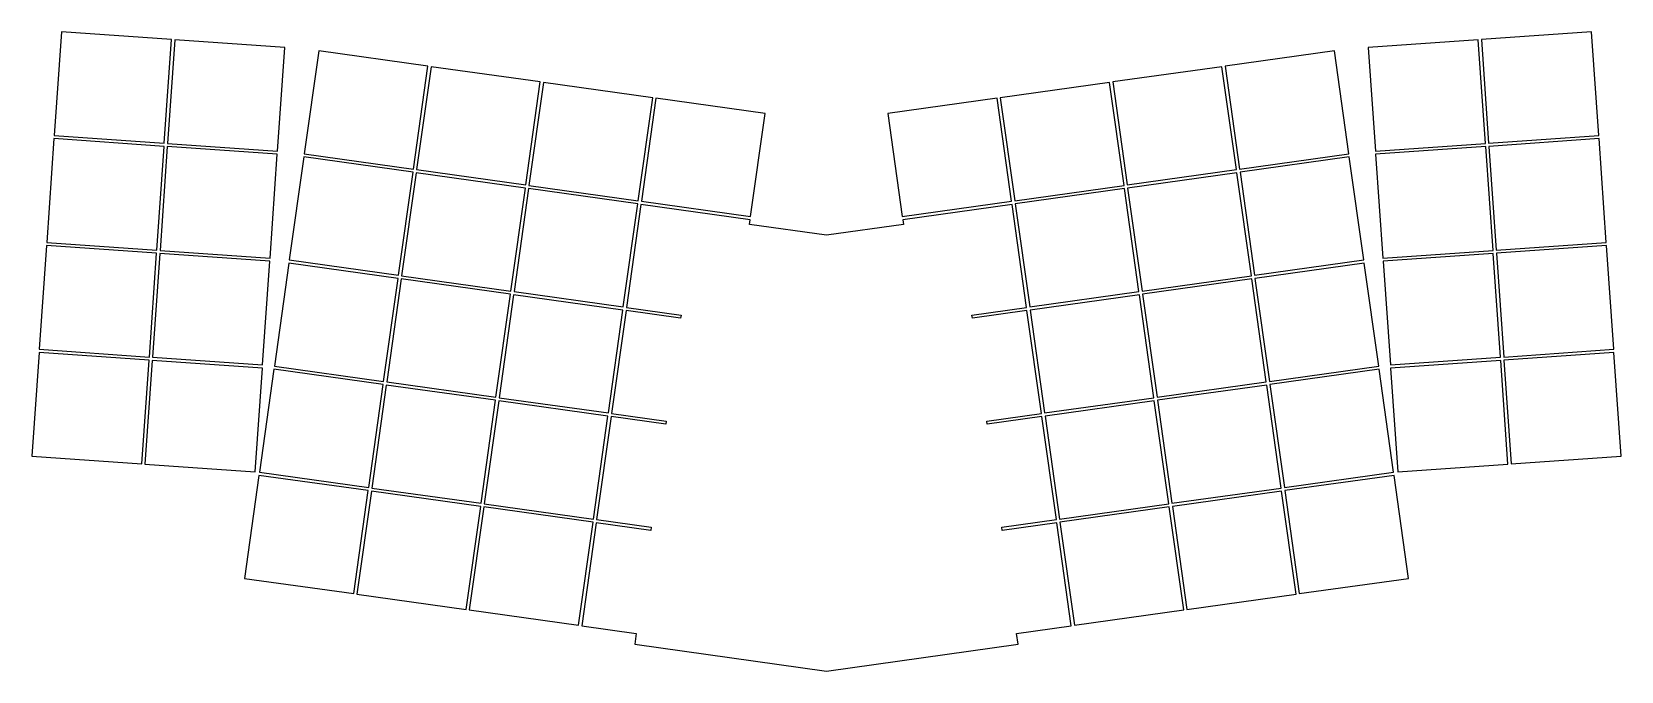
# Model space of a CAD drawing. Header units: millimetres. Extents: x 103 to 355, y -133 to -31.
import ezdxf

# ---------------------------------------------------------------- set-up
doc = ezdxf.new("R2010")
doc.units = ezdxf.units.MM

msp = doc.modelspace()

# ---------------------------------------------------------------- linework, layer by layer
for p, q in [((107.33, -31.31), (106.18, -47.77)), ((124.78, -32.53), (107.33, -31.31)), ((123.63, -48.99), (124.78, -32.53)), ((125.28, -32.57), (124.13, -49.03)), ((142.74, -33.79), (125.28, -32.57)), ((331.99, -32.57), (314.54, -33.79)), ((333.15, -49.03), (331.99, -32.57)), ((349.95, -31.31), (332.49, -32.53)), ((332.49, -32.53), (333.64, -48.99)), ((351.1, -47.77), (349.95, -31.31)), ((141.59, -50.25), (142.74, -33.79)), ((148.11, -34.34), (145.81, -50.68)), ((165.44, -36.78), (148.11, -34.34)), ((309.17, -34.34), (291.84, -36.78)), ((311.47, -50.68), (309.17, -34.34)), ((314.54, -33.79), (315.69, -50.25)), ((163.14, -53.12), (165.44, -36.78)), ((165.93, -36.85), (163.63, -53.18)), ((183.26, -39.28), (165.93, -36.85)), ((291.35, -36.85), (274.02, -39.28)), ((293.64, -53.18), (291.35, -36.85)), ((291.84, -36.78), (294.14, -53.12)), ((180.96, -55.62), (183.26, -39.28)), ((183.76, -39.35), (181.46, -55.69)), ((201.08, -41.79), (183.76, -39.35)), ((273.52, -39.35), (256.19, -41.79)), ((275.82, -55.69), (273.52, -39.35)), ((274.02, -39.28), (276.31, -55.62)), ((198.79, -58.13), (201.08, -41.79)), ((201.58, -41.86), (199.28, -58.2)), ((218.91, -44.29), (201.58, -41.86)), ((255.7, -41.86), (238.37, -44.29)), ((257.99, -58.2), (255.7, -41.86)), ((256.19, -41.79), (258.49, -58.13)), ((216.61, -60.63), (218.91, -44.29)), ((238.37, -44.29), (240.66, -60.63)), ((106.18, -47.77), (123.63, -48.99)), ((333.64, -48.99), (351.1, -47.77)), ((106.14, -48.27), (104.99, -64.73)), ((123.6, -49.49), (106.14, -48.27)), ((122.45, -65.95), (123.6, -49.49)), ((124.1, -49.53), (122.95, -65.99)), ((141.55, -50.75), (124.1, -49.53)), ((124.13, -49.03), (141.59, -50.25)), ((315.69, -50.25), (333.15, -49.03)), ((333.18, -49.53), (315.72, -50.75)), ((334.33, -65.99), (333.18, -49.53)), ((351.14, -48.27), (333.68, -49.49)), ((333.68, -49.49), (334.83, -65.95)), ((352.29, -64.73), (351.14, -48.27)), ((140.4, -67.21), (141.55, -50.75)), ((145.74, -51.17), (143.44, -67.51)), ((163.07, -53.61), (145.74, -51.17)), ((145.81, -50.68), (163.14, -53.12)), ((294.14, -53.12), (311.47, -50.68)), ((311.54, -51.17), (294.21, -53.61)), ((313.83, -67.51), (311.54, -51.17)), ((315.72, -50.75), (316.87, -67.21)), ((160.77, -69.95), (163.07, -53.61)), ((163.56, -53.68), (161.27, -70.02)), ((180.89, -56.12), (163.56, -53.68)), ((163.63, -53.18), (180.96, -55.62)), ((276.31, -55.62), (293.64, -53.18)), ((293.71, -53.68), (276.38, -56.12)), ((296.01, -70.02), (293.71, -53.68)), ((294.21, -53.61), (296.51, -69.95)), ((178.6, -72.45), (180.89, -56.12)), ((181.39, -56.19), (179.09, -72.52)), ((198.72, -58.62), (181.39, -56.19)), ((181.46, -55.69), (198.79, -58.13)), ((258.49, -58.13), (275.82, -55.69)), ((275.89, -56.19), (258.56, -58.62)), ((278.19, -72.52), (275.89, -56.19)), ((276.38, -56.12), (278.68, -72.45)), ((196.42, -74.96), (198.72, -58.62)), ((199.21, -58.69), (196.92, -75.03)), ((216.54, -61.13), (199.21, -58.69)), ((199.28, -58.2), (216.61, -60.63)), ((240.66, -60.63), (257.99, -58.2)), ((258.06, -58.69), (240.73, -61.13)), ((260.36, -75.03), (258.06, -58.69)), ((258.56, -58.62), (260.86, -74.96)), ((216.44, -61.87), (216.54, -61.13)), ((228.64, -63.58), (216.44, -61.87)), ((240.84, -61.87), (228.64, -63.58)), ((240.73, -61.13), (240.84, -61.87)), ((104.96, -65.23), (103.8, -81.69)), ((122.41, -66.45), (104.96, -65.23)), ((104.99, -64.73), (122.45, -65.95)), ((334.83, -65.95), (352.29, -64.73)), ((352.32, -65.23), (334.87, -66.45)), ((353.47, -81.69), (352.32, -65.23)), ((121.26, -82.91), (122.41, -66.45)), ((122.91, -66.49), (121.76, -82.95)), ((140.37, -67.71), (122.91, -66.49)), ((122.95, -65.99), (140.4, -67.21)), ((139.22, -84.17), (140.37, -67.71)), ((143.37, -68.01), (141.08, -84.35)), ((160.7, -70.44), (143.37, -68.01)), ((143.44, -67.51), (160.77, -69.95)), ((296.51, -69.95), (313.83, -67.51)), ((313.9, -68.01), (296.57, -70.44)), ((316.2, -84.35), (313.9, -68.01)), ((316.87, -67.21), (334.33, -65.99)), ((334.37, -66.49), (316.91, -67.71)), ((316.91, -67.71), (318.06, -84.17)), ((335.52, -82.95), (334.37, -66.49)), ((334.87, -66.45), (336.02, -82.91)), ((158.41, -86.78), (160.7, -70.44)), ((161.2, -70.51), (158.9, -86.85)), ((178.53, -72.95), (161.2, -70.51)), ((161.27, -70.02), (178.6, -72.45)), ((278.68, -72.45), (296.01, -70.02)), ((296.08, -70.51), (278.75, -72.95)), ((298.38, -86.85), (296.08, -70.51)), ((296.57, -70.44), (298.87, -86.78)), ((176.23, -89.29), (178.53, -72.95)), ((179.02, -73.02), (176.73, -89.36)), ((196.35, -75.46), (179.02, -73.02)), ((179.09, -72.52), (196.42, -74.96)), ((260.86, -74.96), (278.19, -72.52)), ((278.25, -73.02), (260.92, -75.46)), ((280.55, -89.36), (278.25, -73.02)), ((278.75, -72.95), (281.05, -89.29)), ((194.06, -91.79), (196.35, -75.46)), ((196.85, -75.52), (194.55, -91.86)), ((205.51, -76.74), (196.85, -75.52)), ((196.92, -75.03), (205.58, -76.25)), ((251.7, -76.25), (260.36, -75.03)), ((260.43, -75.52), (251.77, -76.74)), ((262.73, -91.86), (260.43, -75.52)), ((260.92, -75.46), (263.22, -91.79)), ((205.58, -76.25), (205.51, -76.74)), ((251.77, -76.74), (251.7, -76.25)), ((103.77, -82.19), (102.62, -98.65)), ((121.23, -83.41), (103.77, -82.19)), ((103.8, -81.69), (121.26, -82.91)), ((121.76, -82.95), (139.22, -84.17)), ((318.06, -84.17), (335.52, -82.95)), ((336.02, -82.91), (353.47, -81.69)), ((353.51, -82.19), (336.05, -83.41)), ((354.66, -98.65), (353.51, -82.19)), ((120.08, -99.87), (121.23, -83.41)), ((121.73, -83.44), (120.57, -99.9)), ((139.18, -84.67), (121.73, -83.44)), ((138.03, -101.12), (139.18, -84.67)), ((141.01, -84.84), (138.71, -101.18)), ((158.34, -87.28), (141.01, -84.84)), ((141.08, -84.35), (158.41, -86.78)), ((298.87, -86.78), (316.2, -84.35)), ((316.27, -84.84), (298.94, -87.28)), ((318.57, -101.18), (316.27, -84.84)), ((335.55, -83.44), (318.09, -84.67)), ((318.09, -84.67), (319.25, -101.12)), ((336.7, -99.9), (335.55, -83.44)), ((336.05, -83.41), (337.2, -99.87)), ((156.04, -103.62), (158.34, -87.28)), ((158.83, -87.35), (156.54, -103.69)), ((176.16, -89.78), (158.83, -87.35)), ((158.9, -86.85), (176.23, -89.29)), ((281.05, -89.29), (298.38, -86.85)), ((298.45, -87.35), (281.12, -89.78)), ((300.74, -103.69), (298.45, -87.35)), ((298.94, -87.28), (301.24, -103.62)), ((173.87, -106.12), (176.16, -89.78)), ((176.66, -89.85), (174.36, -106.19)), ((193.99, -92.29), (176.66, -89.85)), ((176.73, -89.36), (194.06, -91.79)), ((263.22, -91.79), (280.55, -89.36)), ((280.62, -89.85), (263.29, -92.29)), ((282.92, -106.19), (280.62, -89.85)), ((281.12, -89.78), (283.41, -106.12)), ((191.69, -108.63), (193.99, -92.29)), ((194.48, -92.36), (192.19, -108.7)), ((203.15, -93.58), (194.48, -92.36)), ((194.55, -91.86), (203.22, -93.08)), ((203.22, -93.08), (203.15, -93.58)), ((254.06, -93.08), (262.73, -91.86)), ((254.13, -93.58), (254.06, -93.08)), ((262.8, -92.36), (254.13, -93.58)), ((265.09, -108.7), (262.8, -92.36)), ((263.29, -92.29), (265.59, -108.63)), ((102.62, -98.65), (120.08, -99.87)), ((120.57, -99.9), (138.03, -101.12)), ((319.25, -101.12), (336.7, -99.9)), ((337.2, -99.87), (354.66, -98.65)), ((138.64, -101.68), (136.35, -118.02)), ((155.97, -104.11), (138.64, -101.68)), ((138.71, -101.18), (156.04, -103.62)), ((301.24, -103.62), (318.57, -101.18)), ((318.64, -101.68), (301.31, -104.11)), ((320.93, -118.02), (318.64, -101.68)), ((153.68, -120.45), (155.97, -104.11)), ((156.47, -104.18), (154.17, -120.52)), ((173.8, -106.62), (156.47, -104.18)), ((156.54, -103.69), (173.87, -106.12)), ((283.41, -106.12), (300.74, -103.69)), ((300.81, -104.18), (283.48, -106.62)), ((303.11, -120.52), (300.81, -104.18)), ((301.31, -104.11), (303.6, -120.45)), ((171.5, -122.96), (173.8, -106.62)), ((174.29, -106.69), (172, -123.03)), ((191.62, -109.12), (174.29, -106.69)), ((174.36, -106.19), (191.69, -108.63)), ((265.59, -108.63), (282.92, -106.19)), ((282.99, -106.69), (265.66, -109.12)), ((285.28, -123.03), (282.99, -106.69)), ((283.48, -106.62), (285.78, -122.96)), ((189.32, -125.46), (191.62, -109.12)), ((192.12, -109.19), (189.82, -125.53)), ((200.78, -110.41), (192.12, -109.19)), ((192.19, -108.7), (200.85, -109.92)), ((200.85, -109.92), (200.78, -110.41)), ((256.43, -109.92), (265.09, -108.7)), ((256.5, -110.41), (256.43, -109.92)), ((265.16, -109.19), (256.5, -110.41)), ((267.46, -125.53), (265.16, -109.19)), ((265.66, -109.12), (267.95, -125.46)), ((136.35, -118.02), (153.68, -120.45)), ((303.6, -120.45), (320.93, -118.02)), ((154.17, -120.52), (171.5, -122.96)), ((285.78, -122.96), (303.11, -120.52)), ((172, -123.03), (189.32, -125.46)), ((267.95, -125.46), (285.28, -123.03)), ((189.82, -125.53), (198.48, -126.75)), ((258.79, -126.75), (267.46, -125.53)), ((198.48, -126.75), (198.24, -128.48)), ((198.24, -128.48), (228.64, -132.76)), ((228.64, -132.76), (259.04, -128.48)), ((259.04, -128.48), (258.79, -126.75))]:
    msp.add_line(p, q)

doc.saveas('drawing.dxf')
